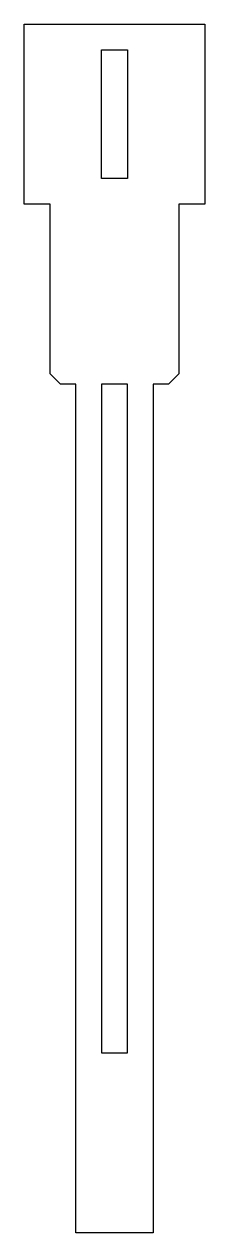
# Model space of a CAD drawing. Extents: x 85 to 120, y 5 to 240.
import ezdxf

# ---------------------------------------------------------------- set-up
doc = ezdxf.new("R2010")
doc.units = 0
doc.layers.add('Layer_1', color=7, linetype='CONTINUOUS')

msp = doc.modelspace()

# ---------------------------------------------------------------- linework, layer by layer
at = {"layer": 'Layer_1', "color": 7}
for points in [[(95, 5.00001), (95, 170.00001), (92, 170.00001), (90, 172.00001), (90, 205.000008), (85, 205.000008), (85, 240.000005), (120, 240.000005), (120, 205.000008), (115, 205.000008), (115, 172.00001), (113, 170.00001), (110, 170.00001), (110, 5.00001)], [(100, 235.000008), (105, 235.000008), (105, 210.000009), (100, 210.000009)], [(100, 170.00001), (100, 40.00001), (105, 40.00001), (105, 170.00001)]]:
    msp.add_lwpolyline(points, close=True, dxfattribs=at)

doc.saveas('drawing.dxf')
